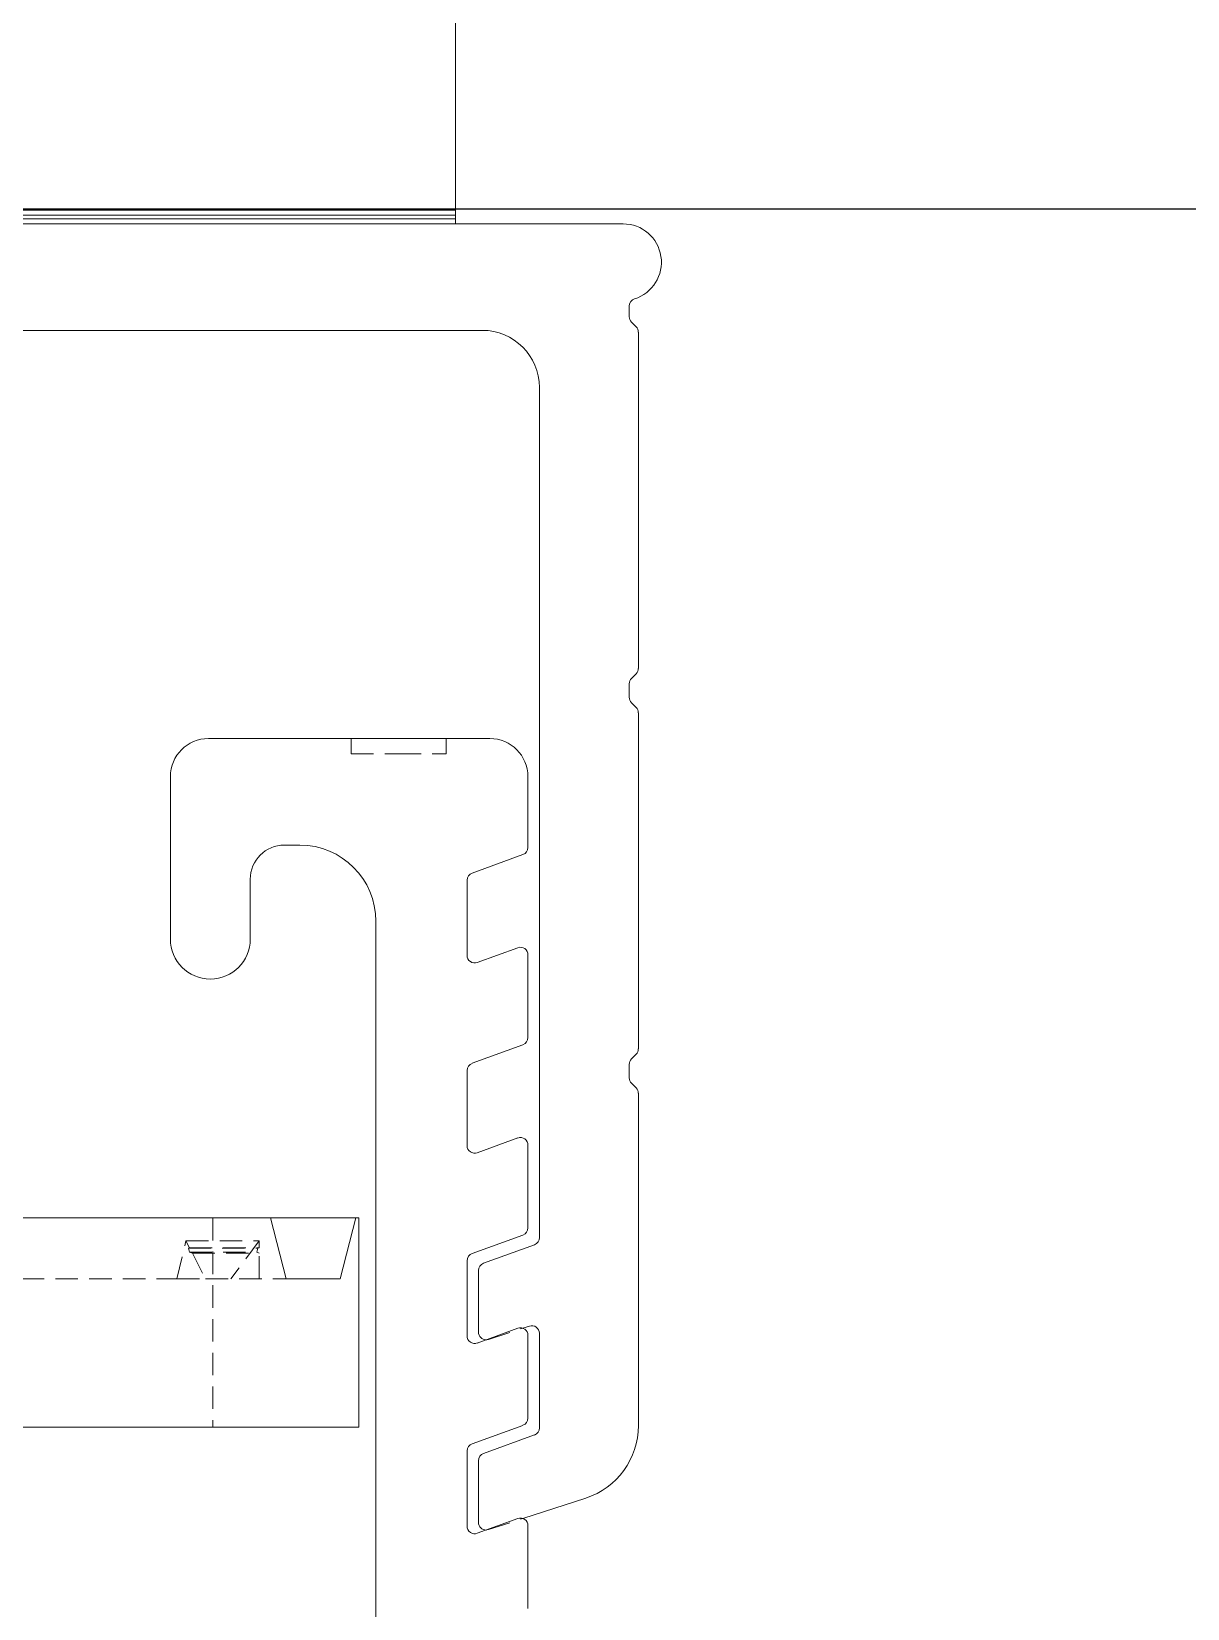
# Model space of a CAD drawing. Header units: feet. Extents: x 873 to 1463, y 2730 to 2935.
# Drawn here: x 1305.38 to 1318.24, y 2828.26 to 2845.8 of the extents above; entities that cross this region are included whole.
import ezdxf

# ---------------------------------------------------------------- set-up
doc = ezdxf.new("R2010")
doc.units = ezdxf.units.FT
doc.header["$MEASUREMENT"] = 0
doc.linetypes.add('HIDDEN', pattern=[0.375, 0.25, -0.125])
doc.styles.add('PAPER SPACE TXT', font='technic_.ttf', dxfattribs={"height": 0.125})
doc.dimstyles.new('PAPER SPACE', dxfattribs={"dimscale": 0, "dimtxt": 0.125, "dimasz": 0.125, "dimexe": 0, "dimexo": 0.020508, "dimgap": 0.041992, "dimtad": 1, "dimdec": 4, "dimzin": 3, "dimdsep": 46, "dimlunit": 4, "dimtxsty": 'PAPER SPACE TXT', "dimcen": 0.125, "dimclrd": 1, "dimclre": 1, "dimclrt": 7, "dimadec": 0, "dimazin": 0, "dimtfac": 1, "dimtdec": 4, "dimtofl": 0, "dimtmove": 2, "dimatfit": 3, "dimfxl": 1, "dimfrac": 2, "dimtolj": 1, "dimtzin": 0, "dimarcsym": 1})

msp = doc.modelspace()

# ---------------------------------------------------------------- linework, layer by layer
at = {"color": 7, "linetype": 'Continuous', "lineweight": 15}
for p, q in [((1310.096, 2846.51), (1310.096, 2845.669)), ((1310.096, 2845.669), (1310.096, 2845.606)), ((1310.096, 2845.606), (1310.096, 2845.352)), ((1310.096, 2845.352), (1310.096, 2845.262)), ((1310.096, 2845.262), (1310.096, 2845.009)), ((1310.096, 2845.009), (1310.096, 2843.83)), ((1296.337, 2843.83), (1310.096, 2843.83)), ((1310.096, 2843.817), (1296.337, 2843.817)), ((1310.096, 2843.83), (1310.096, 2843.817)), ((1310.096, 2843.817), (1310.096, 2843.76)), ((1294.474, 2843.665), (1311.959, 2843.665)), ((1310.096, 2843.76), (1296.337, 2843.76)), ((1296.337, 2843.721), (1310.096, 2843.721)), ((1310.096, 2843.76), (1310.096, 2843.721)), ((1310.096, 2843.721), (1310.096, 2843.665)), ((1312.027, 2842.631), (1312.027, 2842.749)), ((1310.393, 2842.479), (1296.04, 2842.479)), ((1312.104, 2842.519), (1312.052, 2842.571)), ((1312.129, 2842.459), (1312.129, 2838.719)), ((1311.028, 2832.386), (1311.028, 2841.844)), ((1312.052, 2838.607), (1312.104, 2838.659)), ((1312.027, 2838.397), (1312.027, 2838.547)), ((1312.104, 2838.285), (1312.052, 2838.337)), ((1312.129, 2838.225), (1312.129, 2834.485)), ((1310.477, 2837.938), (1307.344, 2837.938)), ((1306.921, 2837.515), (1306.921, 2835.707)), ((1310.901, 2836.727), (1310.901, 2837.515)), ((1308.191, 2836.753), (1308.361, 2836.753)), ((1310.279, 2836.442), (1310.845, 2836.648)), ((1307.81, 2835.707), (1307.81, 2836.372)), ((1310.223, 2835.526), (1310.223, 2836.362)), ((1309.207, 2835.906), (1309.207, 2817.523)), ((1310.787, 2835.611), (1310.337, 2835.447)), ((1310.901, 2834.611), (1310.901, 2835.531)), ((1310.279, 2834.325), (1310.845, 2834.531)), ((1312.052, 2834.373), (1312.104, 2834.425)), ((1310.223, 2833.41), (1310.223, 2834.245)), ((1312.027, 2834.163), (1312.027, 2834.313)), ((1312.104, 2834.051), (1312.052, 2834.103)), ((1312.129, 2833.991), (1312.129, 2830.294)), ((1310.787, 2833.494), (1310.337, 2833.33)), ((1310.901, 2832.494), (1310.901, 2833.414)), ((1308.036, 2832.605), (1303.306, 2832.605)), ((1308.036, 2832.605), (1308.211, 2831.928)), ((1308.036, 2832.605), (1308.984, 2832.605)), ((1308.81, 2831.928), (1308.984, 2832.605)), ((1309.02, 2832.605), (1308.984, 2832.605)), ((1309.02, 2832.605), (1309.02, 2830.276)), ((1310.279, 2832.208), (1310.845, 2832.414)), ((1310.972, 2832.306), (1310.406, 2832.1)), ((1310.223, 2831.293), (1310.223, 2832.129)), ((1308.211, 2831.928), (1308.81, 2831.928)), ((1310.35, 2832.021), (1310.35, 2831.334)), ((1310.787, 2831.377), (1310.337, 2831.213)), ((1310.843, 2831.378), (1310.917, 2831.402)), ((1310.901, 2830.377), (1310.901, 2831.297)), ((1311.028, 2830.269), (1311.028, 2831.321)), ((1309.02, 2830.276), (1301.555, 2830.276)), ((1310.279, 2830.091), (1310.845, 2830.297)), ((1310.972, 2830.19), (1310.406, 2829.984)), ((1310.223, 2829.176), (1310.223, 2830.012)), ((1310.35, 2829.904), (1310.35, 2829.217)), ((1310.843, 2829.261), (1311.543, 2829.488)), ((1310.787, 2829.26), (1310.337, 2829.096)), ((1310.901, 2828.26), (1310.901, 2829.181))]:
    msp.add_line(p, q, dxfattribs=at)
at = {"color": 6}
msp.add_line((1194.713, 2843.83), (1411.72, 2843.83), dxfattribs=at)
at = {"color": 7, "linetype": 'HIDDEN', "lineweight": 0}
for p, q in [((1296.337, 2843.76), (1310.096, 2843.76)), ((1310.096, 2843.721), (1296.337, 2843.721)), ((1308.932, 2837.938), (1308.932, 2837.769)), ((1309.991, 2837.769), (1309.991, 2837.938)), ((1308.932, 2837.769), (1309.461, 2837.769)), ((1309.461, 2837.769), (1309.991, 2837.769)), ((1307.393, 2832.605), (1307.393, 2830.276)), ((1306.994, 2831.928), (1307.095, 2832.351)), ((1307.095, 2832.351), (1307.911, 2832.351)), ((1307.095, 2832.351), (1307.135, 2832.272)), ((1307.135, 2832.272), (1307.122, 2832.267)), ((1307.122, 2832.267), (1307.896, 2832.267)), ((1307.122, 2832.267), (1307.133, 2832.224)), ((1307.135, 2832.272), (1307.911, 2832.272)), ((1307.911, 2832.351), (1307.593, 2831.928)), ((1307.885, 2832.224), (1307.896, 2832.267)), ((1307.896, 2832.267), (1307.911, 2832.272)), ((1307.911, 2832.272), (1307.911, 2832.351)), ((1307.133, 2832.224), (1307.885, 2832.224)), ((1307.133, 2832.224), (1307.166, 2832.213)), ((1307.166, 2832.213), (1307.911, 2832.213)), ((1307.166, 2832.213), (1307.313, 2831.928)), ((1307.911, 2832.213), (1307.885, 2832.224)), ((1307.911, 2831.928), (1307.911, 2832.213)), ((1304.518, 2831.928), (1306.994, 2831.928)), ((1306.994, 2831.928), (1307.313, 2831.928)), ((1307.313, 2831.928), (1308.211, 2831.928)), ((1310.461, 2831.253), (1310.843, 2831.378)), ((1310.461, 2829.137), (1310.843, 2829.261))]:
    msp.add_line(p, q, dxfattribs=at)
at = {"color": 7, "linetype": 'HIDDEN', "lineweight": 0, "flags": 128}
for points in [[(1310.437, 2831.249), (1310.442, 2831.25), (1310.461, 2831.253)], [(1310.437, 2829.132), (1310.442, 2829.133), (1310.461, 2829.137)]]:
    msp.add_lwpolyline(points, dxfattribs=at)
at = {"color": 7, "linetype": 'Continuous', "lineweight": 15}
for centre, radius, start, end in [((1311.959, 2843.237), 0.427, 287.3238, 90), ((1312.112, 2842.749), 0.0847, 107.3238, 180), ((1312.112, 2842.631), 0.0847, 180, 225), ((1310.393, 2841.844), 0.635, 0, 90), ((1312.044, 2842.459), 0.0847, 0, 45), ((1312.112, 2838.547), 0.0847, 135, 180), ((1312.044, 2838.719), 0.0847, 315, 0), ((1312.112, 2838.397), 0.0847, 180, 225), ((1312.044, 2838.225), 0.0847, 0, 45), ((1307.344, 2837.515), 0.423, 90, 180), ((1310.477, 2837.515), 0.423, 0, 90), ((1308.191, 2836.372), 0.381, 90, 180), ((1308.361, 2835.906), 0.847, 0, 90), ((1310.816, 2836.727), 0.0847, 290, 0), ((1310.308, 2836.362), 0.0847, 110, 180), ((1307.366, 2835.707), 0.445, 180, 270), ((1307.366, 2835.707), 0.445, 270, 0), ((1310.816, 2835.531), 0.0847, 0, 110), ((1310.308, 2835.526), 0.0847, 180, 290), ((1310.816, 2834.611), 0.0847, 290, 0), ((1312.112, 2834.313), 0.0847, 135, 180), ((1312.044, 2834.485), 0.0847, 315, 0), ((1310.308, 2834.245), 0.0847, 110, 180), ((1312.112, 2834.163), 0.0847, 180, 225), ((1312.044, 2833.991), 0.0847, 0, 45), ((1310.816, 2833.414), 0.0847, 0, 110), ((1310.308, 2833.41), 0.0847, 180, 290), ((1310.816, 2832.494), 0.0847, 290, 0), ((1310.943, 2832.386), 0.0847, 290, 0), ((1310.308, 2832.129), 0.0847, 110, 180), ((1310.435, 2832.021), 0.0847, 110, 180), ((1310.816, 2831.297), 0.0847, 0, 110), ((1310.943, 2831.321), 0.0847, 0, 108), ((1310.308, 2831.293), 0.0847, 180, 290), ((1310.435, 2831.334), 0.0847, 180, 271.0071), ((1310.816, 2830.377), 0.0847, 290, 0), ((1310.943, 2830.269), 0.0847, 290, 0), ((1311.282, 2830.294), 0.847, 288, 0), ((1310.308, 2830.012), 0.0847, 110, 180), ((1310.435, 2829.904), 0.0847, 110, 180), ((1310.816, 2829.181), 0.0847, 0, 110), ((1310.308, 2829.176), 0.0847, 180, 290), ((1310.435, 2829.217), 0.0847, 180, 271.0071)]:
    msp.add_arc(centre, radius, start, end, dxfattribs=at)

# ---------------------------------------------------------------- leaders
msp.add_leader([(1306.649, 2814.869), (1336.756, 2836.193), (1342.916, 2836.193)], dimstyle='PAPER SPACE', override={"dimscale": 66.653699, "dimtad": 0})

doc.saveas('drawing.dxf')
